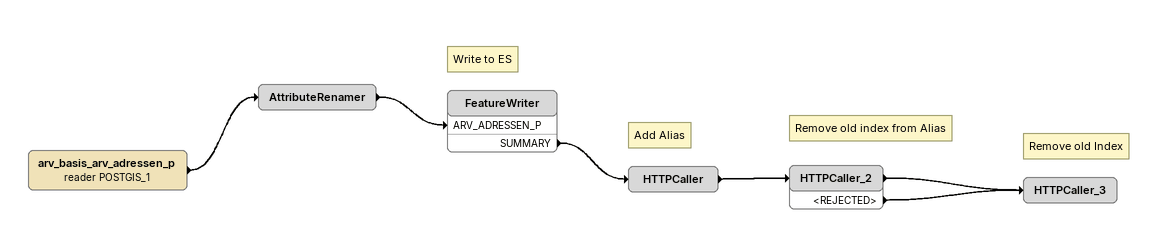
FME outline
arv_basis_arv_adressen_p (reader POSTGIS_1)
    -> AttributeRenamer
AttributeRenamer
    -> FeatureWriter [ARV_ADRESSEN_P]
Note: Write to ES
FeatureWriter
    SUMMARY -> HTTPCaller
Note: Add Alias
HTTPCaller
    -> HTTPCaller_2
Note: Remove old index from Alias
HTTPCaller_2
    -> HTTPCaller_3
    <REJECTED> -> HTTPCaller_3
Note: Remove old Index
HTTPCaller_3
